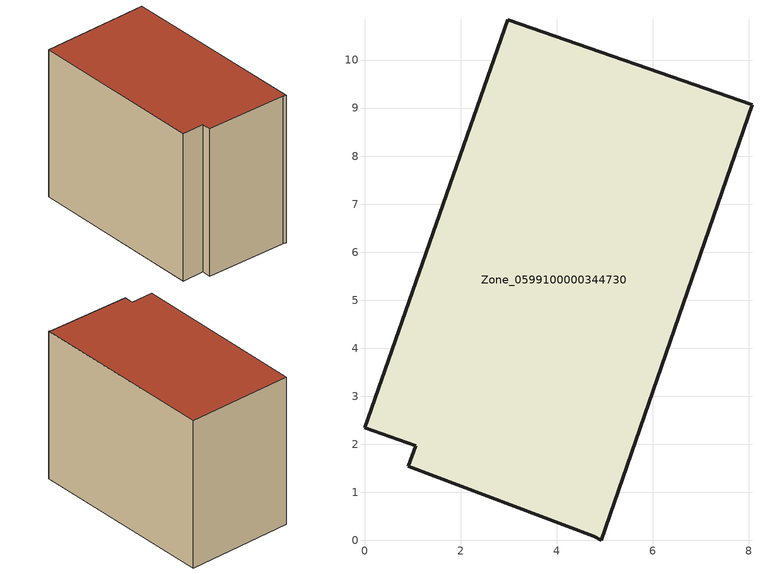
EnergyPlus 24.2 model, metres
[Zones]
Zone_0599100000344730
 floor ground (C_G): 2.98,10.84 8.07,9.07 4.93,0 4.78,0.08 0.91,1.54 1.07,1.97 0,2.35 z0
 wall outside (C_F): 8.07,9.07 2.98,10.84 0,2.35 1.07,1.97 0.91,1.54 4.78,0.08 4.93,0 8.07,9.07 z0:7.66
 roof outside (C_R): 4.78,0.08 4.93,0 8.07,9.07 2.98,10.84 0,2.35 1.07,1.97 0.91,1.54 z7.66
[BUILDING]
Pand.0599100000344730: North Axis=0; Terrain=City; Loads Convergence Tolerance Value=0.04; Temperature Convergence Tolerance Value=0.4; Solar Distribution=FullExterior; Maximum Number of Warmup Days=25; Minimum Number of Warmup Days=1
[Site:Location]
Rotterdam.The.Hague.AP_ZH_NLD Design_Conditions: Latitude=51.96; Longitude=4.45; Time Zone=1; Elevation=-4.5
[SITE:GROUNDTEMPERATURE:BUILDINGSURFACE]
18, 18, 18, 18, 18, 18, 18, 18, 18, 18, 18, 18
[MATERIAL] Thermal Absorptance=0.9; Solar Absorptance=0.7; Visible Absorptance=0.7
Name | Roughness | Thickness | Conductivity | Density | Specific Heat
G.TI.1992-2005 | MediumSmooth | 0.15 | 0.06 | 540 | 1210
F.TI.1992-2005 | Rough | 0.3 | 0.12 | 1920 | 840
R.TI.1992-2005 | MediumRough | 0.2 | 0.08 | 1500 | 1000
[CONSTRUCTION]
C_G: G.TI.1992-2005
C_F: F.TI.1992-2005
C_R: R.TI.1992-2005
[ZONE]
Zone_0599100000344730: Type=1; Multiplier=1; Ceiling Height=Autocalculate; Volume=Autocalculate; Floor Area=autocalculate; Part of Total Floor Area=Yes
[ZONEINFILTRATION:DESIGNFLOWRATE]
Infil_Zone_0599100000344730: Zone or ZoneList or Space or SpaceList=Zone_0599100000344730; Schedule=AlwaysOn; Design Flow Rate Calculation Method=Flow/Area; Flow Rate per Floor Area=0.0015; Constant Term Coefficient=1; Temperature Term Coefficient=0; Velocity Term Coefficient=0; Velocity Squared Term Coefficient=0
[HVACTEMPLATE:ZONE:IDEALLOADSAIRSYSTEM]
Zone_0599100000344730: Maximum Heating Supply Air Temperature=50; Minimum Cooling Supply Air Temperature=13; Maximum Heating Supply Air Humidity Ratio=0.0156; Minimum Cooling Supply Air Humidity Ratio=0.0077; Heating Limit=NoLimit; Cooling Limit=NoLimit; Dehumidification Control Type=ConstantSensibleHeatRatio; Cooling Sensible Heat Ratio=0.7; Dehumidification Setpoint=60; Humidification Control Type=None; Humidification Setpoint=30; Outdoor Air Method=None; Outdoor Air Flow Rate per Person=0.00944; Outdoor Air Flow Rate per Zone Floor Area=0; Outdoor Air Flow Rate per Zone=0; Demand Controlled Ventilation Type=None; Outdoor Air Economizer Type=NoEconomizer; Heat Recovery Type=None; Sensible Heat Recovery Effectiveness=0.7; Latent Heat Recovery Effectiveness=0.65
[ZONECONTROL:THERMOSTAT]
ThermostatControl_Zone_0599100000344730: Zone or ZoneList=Zone_0599100000344730; Control Type Schedule=DualSetpointControlType; Control 1=Thermostat_Zone_0599100000344730; Temperature Difference Between Cutout And Setpoint=0
[THERMOSTATSETPOINT:DUALSETPOINT]
Thermostat_Zone_0599100000344730: Heating Setpoint Temperature Schedule=HeatingSetpoint_Zone_0599100000344730; Cooling Setpoint Temperature Schedule=CoolingSetpoint_Zone_0599100000344730
[SCHEDULE:COMPACT]
HeatingSetpoint_Zone_0599100000344730: Through: 12/31, For: AllDays, Until: 24:00, 21
CoolingSetpoint_Zone_0599100000344730: Through: 12/31, For: AllDays, Until: 24:00, 24
DualSetpointControlType: Through: 12/31, For: AllDays, Until: 24:00, 4
AlwaysOn: Through: 12/31, For: AllDays, Until: 24:00, 1
